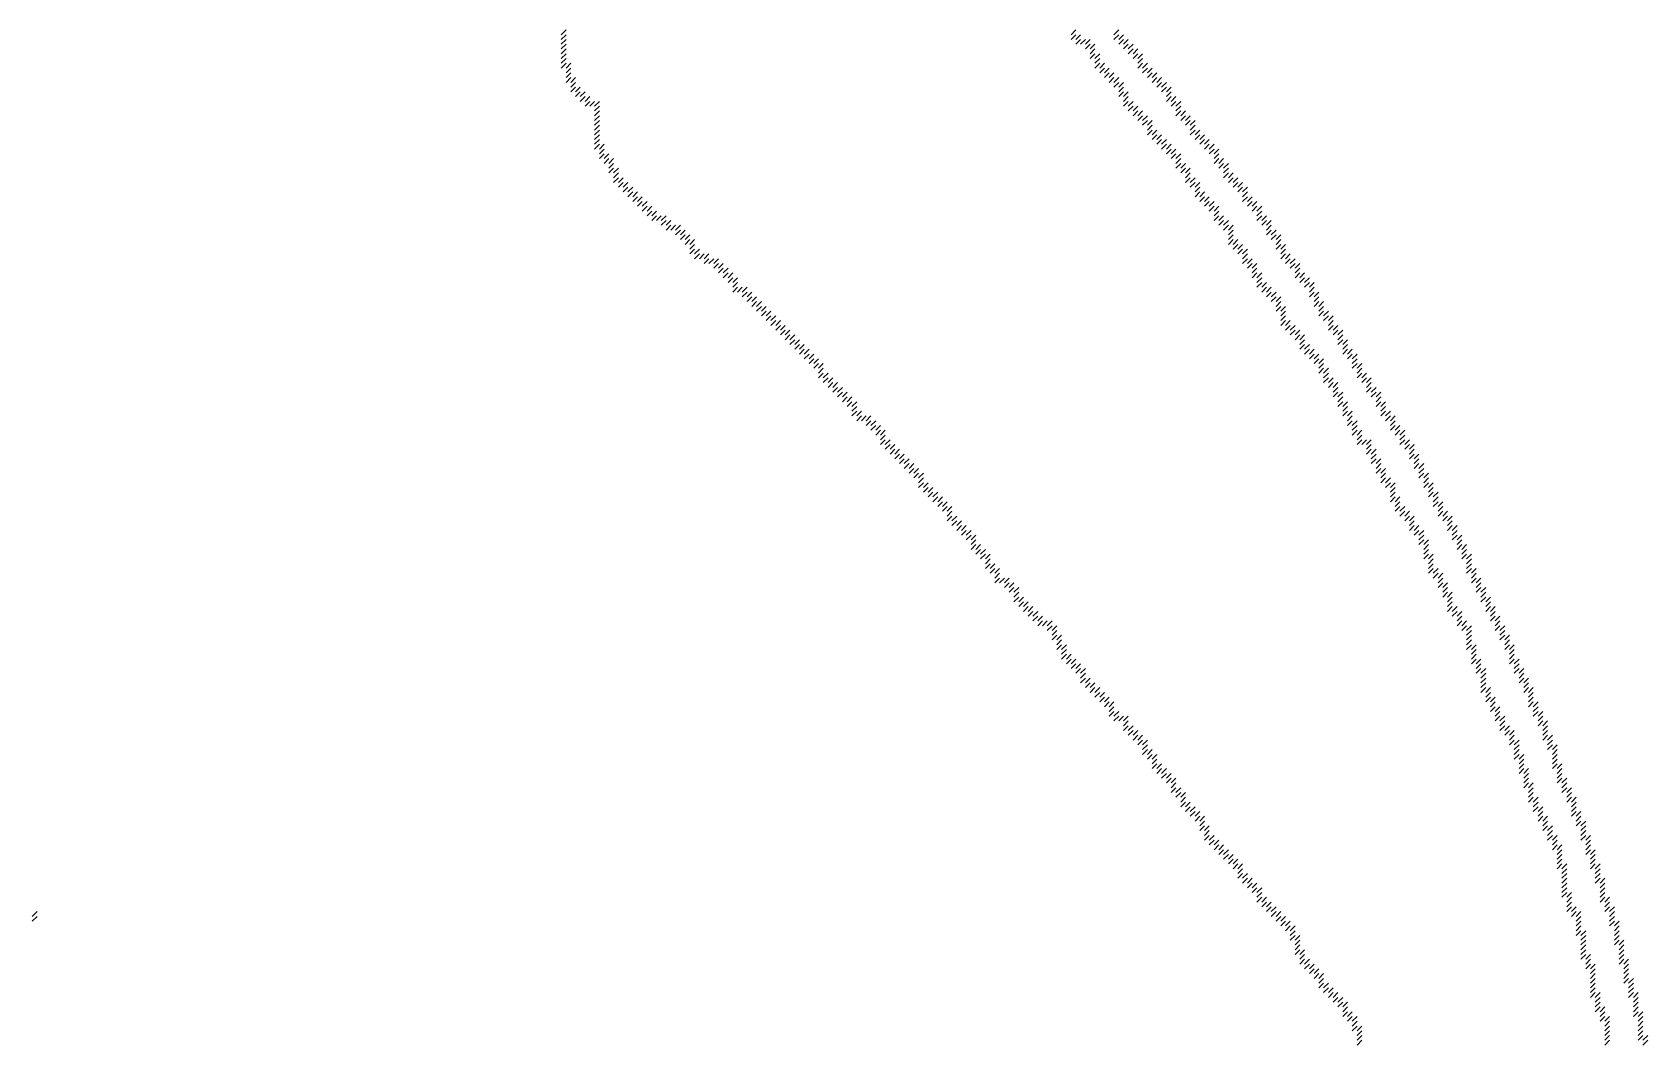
# Model space of a CAD drawing. Header units: metres. Extents: x 5 to 1923, y 5 to 1083.
# Drawn here: x 1118 to 1457, y 563.5 to 775.5 of the extents above; entities that cross this region are included whole.
import ezdxf

# ---------------------------------------------------------------- set-up
doc = ezdxf.new("R2010")
doc.units = ezdxf.units.M

msp = doc.modelspace()

# ---------------------------------------------------------------- linework, layer by layer
for p, q in [((1229, 775), (1230, 776)), ((1229, 774), (1230, 775)), ((1229, 773), (1230, 774)), ((1229, 772), (1230, 773)), ((1336, 775), (1337, 776)), ((1336, 774), (1337, 775)), ((1337, 774), (1338, 775)), ((1337, 773), (1338, 774)), ((1338, 773), (1339, 774)), ((1339, 773), (1340, 774)), ((1339, 772), (1340, 773)), ((1340, 772), (1341, 773)), ((1345, 775), (1346, 776)), ((1345, 774), (1346, 775)), ((1346, 774), (1347, 775)), ((1346, 773), (1347, 774)), ((1347, 773), (1348, 774)), ((1347, 772), (1348, 773)), ((1348, 772), (1349, 773)), ((1229, 771), (1230, 772)), ((1229, 770), (1230, 771)), ((1229, 769), (1230, 770)), ((1340, 771), (1341, 772)), ((1340, 770), (1341, 771)), ((1341, 770), (1342, 771)), ((1341, 769), (1342, 770)), ((1348, 771), (1349, 772)), ((1349, 771), (1350, 772)), ((1349, 770), (1350, 771)), ((1350, 770), (1351, 771)), ((1350, 769), (1351, 770)), ((1229, 768), (1230, 769)), ((1230, 768), (1231, 769)), ((1230, 767), (1231, 768)), ((1230, 766), (1231, 767)), ((1341, 768), (1342, 769)), ((1342, 768), (1343, 769)), ((1342, 767), (1343, 768)), ((1343, 767), (1344, 768)), ((1343, 766), (1344, 767)), ((1344, 766), (1345, 767)), ((1350, 768), (1351, 769)), ((1351, 768), (1352, 769)), ((1351, 767), (1352, 768)), ((1352, 767), (1353, 768)), ((1352, 766), (1353, 767)), ((1353, 766), (1354, 767)), ((1230, 765), (1231, 766)), ((1231, 765), (1232, 766)), ((1231, 764), (1232, 765)), ((1231, 763), (1232, 764)), ((1232, 763), (1233, 764)), ((1232, 762), (1233, 763)), ((1233, 762), (1234, 763)), ((1344, 765), (1345, 766)), ((1345, 765), (1346, 766)), ((1345, 764), (1346, 765)), ((1346, 764), (1347, 765)), ((1346, 763), (1347, 764)), ((1346, 762), (1347, 763)), ((1347, 762), (1348, 763)), ((1353, 765), (1354, 766)), ((1354, 765), (1355, 766)), ((1354, 764), (1355, 765)), ((1355, 764), (1356, 765)), ((1355, 763), (1356, 764)), ((1356, 763), (1357, 764)), ((1356, 762), (1357, 763)), ((1233, 761), (1234, 762)), ((1234, 761), (1235, 762)), ((1234, 760), (1235, 761)), ((1235, 760), (1236, 761)), ((1236, 760), (1237, 761)), ((1236, 759), (1237, 760)), ((1347, 761), (1348, 762)), ((1347, 760), (1348, 761)), ((1348, 760), (1349, 761)), ((1348, 759), (1349, 760)), ((1349, 759), (1350, 760)), ((1356, 761), (1357, 762)), ((1357, 761), (1358, 762)), ((1357, 760), (1358, 761)), ((1358, 760), (1359, 761)), ((1358, 759), (1359, 760)), ((1236, 758), (1237, 759)), ((1236, 757), (1237, 758)), ((1236, 756), (1237, 757)), ((1236, 755), (1237, 756)), ((1349, 758), (1350, 759)), ((1350, 758), (1351, 759)), ((1350, 757), (1351, 758)), ((1351, 757), (1352, 758)), ((1351, 756), (1352, 757)), ((1352, 756), (1353, 757)), ((1352, 755), (1353, 756)), ((1358, 758), (1359, 759)), ((1359, 758), (1360, 759)), ((1359, 757), (1360, 758)), ((1360, 757), (1361, 758)), ((1360, 756), (1361, 757)), ((1361, 756), (1362, 757)), ((1361, 755), (1362, 756)), ((1236, 754), (1237, 755)), ((1236, 753), (1237, 754)), ((1236, 752), (1237, 753)), ((1352, 754), (1353, 755)), ((1353, 754), (1354, 755)), ((1353, 753), (1354, 754)), ((1354, 753), (1355, 754)), ((1354, 752), (1355, 753)), ((1355, 752), (1356, 753)), ((1361, 754), (1362, 755)), ((1362, 754), (1363, 755)), ((1362, 753), (1363, 754)), ((1363, 753), (1364, 754)), ((1363, 752), (1364, 753)), ((1364, 752), (1365, 753)), ((1236, 751), (1237, 752)), ((1237, 751), (1238, 752)), ((1237, 750), (1238, 751)), ((1237, 749), (1238, 750)), ((1238, 749), (1239, 750)), ((1355, 751), (1356, 752)), ((1356, 751), (1357, 752)), ((1356, 750), (1357, 751)), ((1357, 750), (1358, 751)), ((1357, 749), (1358, 750)), ((1358, 749), (1359, 750)), ((1364, 751), (1365, 752)), ((1365, 751), (1366, 752)), ((1365, 750), (1366, 751)), ((1366, 750), (1367, 751)), ((1366, 749), (1367, 750)), ((1238, 748), (1239, 749)), ((1239, 748), (1240, 749)), ((1239, 747), (1240, 748)), ((1239, 746), (1240, 747)), ((1240, 746), (1241, 747)), ((1240, 745), (1241, 746)), ((1358, 748), (1359, 749)), ((1358, 747), (1359, 748)), ((1359, 747), (1360, 748)), ((1359, 746), (1360, 747)), ((1360, 746), (1361, 747)), ((1360, 745), (1361, 746)), ((1366, 748), (1367, 749)), ((1367, 748), (1368, 749)), ((1367, 747), (1368, 748)), ((1368, 747), (1369, 748)), ((1368, 746), (1369, 747)), ((1368, 745), (1369, 746)), ((1369, 745), (1370, 746)), ((1240, 744), (1241, 745)), ((1241, 744), (1242, 745)), ((1241, 743), (1242, 744)), ((1242, 743), (1243, 744)), ((1242, 742), (1243, 743)), ((1243, 742), (1244, 743)), ((1360, 744), (1361, 745)), ((1361, 744), (1362, 745)), ((1361, 743), (1362, 744)), ((1362, 743), (1363, 744)), ((1362, 742), (1363, 743)), ((1369, 744), (1370, 745)), ((1370, 744), (1371, 745)), ((1370, 743), (1371, 744)), ((1371, 743), (1372, 744)), ((1371, 742), (1372, 743)), ((1372, 742), (1373, 743)), ((1243, 741), (1244, 742)), ((1244, 741), (1245, 742)), ((1244, 740), (1245, 741)), ((1245, 740), (1246, 741)), ((1245, 739), (1246, 740)), ((1246, 739), (1247, 740)), ((1362, 741), (1363, 742)), ((1363, 741), (1364, 742)), ((1363, 740), (1364, 741)), ((1364, 740), (1365, 741)), ((1364, 739), (1365, 740)), ((1365, 739), (1366, 740)), ((1372, 741), (1373, 742)), ((1372, 740), (1373, 741)), ((1373, 740), (1374, 741)), ((1373, 739), (1374, 740)), ((1374, 739), (1375, 740)), ((1246, 738), (1247, 739)), ((1247, 738), (1248, 739)), ((1247, 737), (1248, 738)), ((1248, 737), (1249, 738)), ((1248, 736), (1249, 737)), ((1249, 736), (1250, 737)), ((1250, 736), (1251, 737)), ((1250, 735), (1251, 736)), ((1251, 735), (1252, 736)), ((1365, 738), (1366, 739)), ((1366, 738), (1367, 739)), ((1366, 737), (1367, 738)), ((1366, 736), (1367, 737)), ((1367, 736), (1368, 737)), ((1367, 735), (1368, 736)), ((1368, 735), (1369, 736)), ((1374, 738), (1375, 739)), ((1375, 738), (1376, 739)), ((1375, 737), (1376, 738)), ((1375, 736), (1376, 737)), ((1376, 736), (1377, 737)), ((1376, 735), (1377, 736)), ((1377, 735), (1378, 736)), ((1251, 734), (1252, 735)), ((1252, 734), (1253, 735)), ((1253, 734), (1254, 735)), ((1253, 733), (1254, 734)), ((1254, 733), (1255, 734)), ((1254, 732), (1255, 733)), ((1255, 732), (1256, 733)), ((1368, 734), (1369, 735)), ((1369, 734), (1370, 735)), ((1369, 733), (1370, 734)), ((1369, 732), (1370, 733)), ((1377, 734), (1378, 735)), ((1377, 733), (1378, 734)), ((1378, 733), (1379, 734)), ((1378, 732), (1379, 733)), ((1379, 732), (1380, 733)), ((1255, 731), (1256, 732)), ((1256, 731), (1257, 732)), ((1256, 730), (1257, 731)), ((1256, 729), (1257, 730)), ((1257, 729), (1258, 730)), ((1257, 728), (1258, 729)), ((1258, 728), (1259, 729)), ((1259, 728), (1260, 729)), ((1369, 731), (1370, 732)), ((1370, 731), (1371, 732)), ((1370, 730), (1371, 731)), ((1371, 730), (1372, 731)), ((1371, 729), (1372, 730)), ((1372, 729), (1373, 730)), ((1372, 728), (1373, 729)), ((1379, 731), (1380, 732)), ((1379, 730), (1380, 731)), ((1380, 730), (1381, 731)), ((1380, 729), (1381, 730)), ((1380, 728), (1381, 729)), ((1381, 728), (1382, 729)), ((1259, 727), (1260, 728)), ((1260, 727), (1261, 728)), ((1261, 727), (1262, 728)), ((1261, 726), (1262, 727)), ((1262, 726), (1263, 727)), ((1262, 725), (1263, 726)), ((1263, 725), (1264, 726)), ((1372, 727), (1373, 728)), ((1373, 727), (1374, 728)), ((1373, 726), (1374, 727)), ((1374, 726), (1375, 727)), ((1374, 725), (1375, 726)), ((1381, 727), (1382, 728)), ((1382, 727), (1383, 728)), ((1382, 726), (1383, 727)), ((1383, 726), (1384, 727)), ((1383, 725), (1384, 726)), ((1263, 724), (1264, 725)), ((1264, 724), (1265, 725)), ((1264, 723), (1265, 724)), ((1265, 723), (1266, 724)), ((1265, 722), (1266, 723)), ((1374, 724), (1375, 725)), ((1375, 724), (1376, 725)), ((1375, 723), (1376, 724)), ((1375, 722), (1376, 723)), ((1376, 722), (1377, 723)), ((1383, 724), (1384, 725)), ((1384, 724), (1385, 725)), ((1384, 723), (1385, 724)), ((1385, 723), (1386, 724)), ((1385, 722), (1386, 723)), ((1386, 722), (1387, 723)), ((1265, 721), (1266, 722)), ((1266, 721), (1267, 722)), ((1267, 721), (1268, 722)), ((1267, 720), (1268, 721)), ((1268, 720), (1269, 721)), ((1268, 719), (1269, 720)), ((1269, 719), (1270, 720)), ((1269, 718), (1270, 719)), ((1270, 718), (1271, 719)), ((1376, 721), (1377, 722)), ((1377, 721), (1378, 722)), ((1377, 720), (1378, 721)), ((1378, 720), (1379, 721)), ((1378, 719), (1379, 720)), ((1379, 719), (1380, 720)), ((1379, 718), (1380, 719)), ((1386, 721), (1387, 722)), ((1386, 720), (1387, 721)), ((1387, 720), (1388, 721)), ((1387, 719), (1388, 720)), ((1387, 718), (1388, 719)), ((1388, 718), (1389, 719)), ((1270, 717), (1271, 718)), ((1271, 717), (1272, 718)), ((1271, 716), (1272, 717)), ((1272, 716), (1273, 717)), ((1272, 715), (1273, 716)), ((1273, 715), (1274, 716)), ((1379, 717), (1380, 718)), ((1380, 717), (1381, 718)), ((1380, 716), (1381, 717)), ((1380, 715), (1381, 716)), ((1388, 717), (1389, 718)), ((1388, 716), (1389, 717)), ((1389, 716), (1390, 717)), ((1389, 715), (1390, 716)), ((1390, 715), (1391, 716)), ((1273, 714), (1274, 715)), ((1274, 714), (1275, 715)), ((1274, 713), (1275, 714)), ((1275, 713), (1276, 714)), ((1275, 712), (1276, 713)), ((1276, 712), (1277, 713)), ((1276, 711), (1277, 712)), ((1277, 711), (1278, 712)), ((1380, 714), (1381, 715)), ((1381, 714), (1382, 715)), ((1381, 713), (1382, 714)), ((1382, 713), (1383, 714)), ((1382, 712), (1383, 713)), ((1383, 712), (1384, 713)), ((1383, 711), (1384, 712)), ((1384, 711), (1385, 712)), ((1390, 714), (1391, 715)), ((1390, 713), (1391, 714)), ((1391, 713), (1392, 714)), ((1391, 712), (1392, 713)), ((1392, 712), (1393, 713)), ((1392, 711), (1393, 712)), ((1277, 710), (1278, 711)), ((1278, 710), (1279, 711)), ((1278, 709), (1279, 710)), ((1279, 709), (1280, 710)), ((1279, 708), (1280, 709)), ((1280, 708), (1281, 709)), ((1384, 710), (1385, 711)), ((1384, 709), (1385, 710)), ((1385, 709), (1386, 710)), ((1385, 708), (1386, 709)), ((1386, 708), (1387, 709)), ((1392, 710), (1393, 711)), ((1393, 710), (1394, 711)), ((1393, 709), (1394, 710)), ((1393, 708), (1394, 709)), ((1394, 708), (1395, 709)), ((1280, 707), (1281, 708)), ((1281, 707), (1282, 708)), ((1281, 706), (1282, 707)), ((1282, 706), (1283, 707)), ((1282, 705), (1283, 706)), ((1283, 705), (1284, 706)), ((1386, 707), (1387, 708)), ((1387, 707), (1388, 708)), ((1387, 706), (1388, 707)), ((1388, 706), (1389, 707)), ((1388, 705), (1389, 706)), ((1394, 707), (1395, 708)), ((1395, 707), (1396, 708)), ((1395, 706), (1396, 707)), ((1395, 705), (1396, 706)), ((1396, 705), (1397, 706)), ((1283, 704), (1284, 705)), ((1283, 703), (1284, 704)), ((1284, 703), (1285, 704)), ((1284, 702), (1285, 703)), ((1285, 702), (1286, 703)), ((1285, 701), (1286, 702)), ((1286, 701), (1287, 702)), ((1388, 704), (1389, 705)), ((1389, 704), (1390, 705)), ((1389, 703), (1390, 704)), ((1389, 702), (1390, 703)), ((1390, 702), (1391, 703)), ((1390, 701), (1391, 702)), ((1391, 701), (1392, 702)), ((1396, 704), (1397, 705)), ((1396, 703), (1397, 704)), ((1397, 703), (1398, 704)), ((1397, 702), (1398, 703)), ((1398, 702), (1399, 703)), ((1398, 701), (1399, 702)), ((1286, 700), (1287, 701)), ((1287, 700), (1288, 701)), ((1287, 699), (1288, 700)), ((1288, 699), (1289, 700)), ((1288, 698), (1289, 699)), ((1289, 698), (1290, 699)), ((1391, 700), (1392, 701)), ((1391, 699), (1392, 700)), ((1392, 699), (1393, 700)), ((1392, 698), (1393, 699)), ((1398, 700), (1399, 701)), ((1399, 700), (1400, 701)), ((1399, 699), (1400, 700)), ((1400, 699), (1401, 700)), ((1400, 698), (1401, 699)), ((1289, 697), (1290, 698)), ((1290, 697), (1291, 698)), ((1290, 696), (1291, 697)), ((1290, 695), (1291, 696)), ((1291, 695), (1292, 696)), ((1291, 694), (1292, 695)), ((1292, 694), (1293, 695)), ((1293, 694), (1294, 695)), ((1392, 697), (1393, 698)), ((1393, 697), (1394, 698)), ((1393, 696), (1394, 697)), ((1393, 695), (1394, 696)), ((1394, 695), (1395, 696)), ((1394, 694), (1395, 695)), ((1400, 697), (1401, 698)), ((1401, 697), (1402, 698)), ((1401, 696), (1402, 697)), ((1401, 695), (1402, 696)), ((1402, 695), (1403, 696)), ((1402, 694), (1403, 695)), ((1403, 694), (1404, 695)), ((1293, 693), (1294, 694)), ((1294, 693), (1295, 694)), ((1294, 692), (1295, 693)), ((1295, 692), (1296, 693)), ((1295, 691), (1296, 692)), ((1296, 691), (1297, 692)), ((1394, 693), (1395, 694)), ((1395, 693), (1396, 694)), ((1395, 692), (1396, 693)), ((1395, 691), (1396, 692)), ((1396, 691), (1397, 692)), ((1403, 693), (1404, 694)), ((1403, 692), (1404, 693)), ((1404, 692), (1405, 693)), ((1404, 691), (1405, 692)), ((1405, 691), (1406, 692)), ((1296, 690), (1297, 691)), ((1296, 689), (1297, 690)), ((1297, 689), (1298, 690)), ((1297, 688), (1298, 689)), ((1298, 688), (1299, 689)), ((1396, 690), (1397, 691)), ((1396, 689), (1397, 690)), ((1397, 689), (1398, 690)), ((1398, 689), (1399, 690)), ((1398, 688), (1399, 689)), ((1405, 690), (1406, 691)), ((1405, 689), (1406, 690)), ((1406, 689), (1407, 690)), ((1406, 688), (1407, 689)), ((1407, 688), (1408, 689)), ((1298, 687), (1299, 688)), ((1299, 687), (1300, 688)), ((1299, 686), (1300, 687)), ((1300, 686), (1301, 687)), ((1300, 685), (1301, 686)), ((1301, 685), (1302, 686)), ((1301, 684), (1302, 685)), ((1302, 684), (1303, 685)), ((1398, 687), (1399, 688)), ((1399, 687), (1400, 688)), ((1399, 686), (1400, 687)), ((1399, 685), (1400, 686)), ((1400, 685), (1401, 686)), ((1400, 684), (1401, 685)), ((1407, 687), (1408, 688)), ((1407, 686), (1408, 687)), ((1408, 686), (1409, 687)), ((1408, 685), (1409, 686)), ((1408, 684), (1409, 685)), ((1409, 684), (1410, 685)), ((1302, 683), (1303, 684)), ((1303, 683), (1304, 684)), ((1303, 682), (1304, 683)), ((1304, 682), (1305, 683)), ((1304, 681), (1305, 682)), ((1400, 683), (1401, 684)), ((1401, 683), (1402, 684)), ((1401, 682), (1402, 683)), ((1401, 681), (1402, 682)), ((1402, 681), (1403, 682)), ((1409, 683), (1410, 684)), ((1409, 682), (1410, 683)), ((1410, 682), (1411, 683)), ((1410, 681), (1411, 682)), ((1304, 680), (1305, 681)), ((1305, 680), (1306, 681)), ((1305, 679), (1306, 680)), ((1306, 679), (1307, 680)), ((1306, 678), (1307, 679)), ((1307, 678), (1308, 679)), ((1307, 677), (1308, 678)), ((1308, 677), (1309, 678)), ((1402, 680), (1403, 681)), ((1403, 680), (1404, 681)), ((1403, 679), (1404, 680)), ((1403, 678), (1404, 679)), ((1403, 677), (1404, 678)), ((1404, 677), (1405, 678)), ((1410, 680), (1411, 681)), ((1411, 680), (1412, 681)), ((1411, 679), (1412, 680)), ((1411, 678), (1412, 679)), ((1412, 678), (1413, 679)), ((1412, 677), (1413, 678)), ((1308, 676), (1309, 677)), ((1309, 676), (1310, 677)), ((1309, 675), (1310, 676)), ((1310, 675), (1311, 676)), ((1310, 674), (1311, 675)), ((1404, 676), (1405, 677)), ((1404, 675), (1405, 676)), ((1405, 675), (1406, 676)), ((1405, 674), (1406, 675)), ((1406, 674), (1407, 675)), ((1412, 676), (1413, 677)), ((1413, 676), (1414, 677)), ((1413, 675), (1414, 676)), ((1413, 674), (1414, 675)), ((1414, 674), (1415, 675)), ((1310, 673), (1311, 674)), ((1311, 673), (1312, 674)), ((1311, 672), (1312, 673)), ((1312, 672), (1313, 673)), ((1312, 671), (1313, 672)), ((1313, 671), (1314, 672)), ((1406, 673), (1407, 674)), ((1407, 673), (1408, 674)), ((1407, 672), (1408, 673)), ((1407, 671), (1408, 672)), ((1408, 671), (1409, 672)), ((1414, 673), (1415, 674)), ((1415, 673), (1416, 674)), ((1415, 672), (1416, 673)), ((1415, 671), (1416, 672)), ((1416, 671), (1417, 672)), ((1313, 670), (1314, 671)), ((1314, 670), (1315, 671)), ((1314, 669), (1315, 670)), ((1315, 669), (1316, 670)), ((1315, 668), (1316, 669)), ((1315, 667), (1316, 668)), ((1316, 667), (1317, 668)), ((1408, 670), (1409, 671)), ((1409, 670), (1410, 671)), ((1409, 669), (1410, 670)), ((1409, 668), (1410, 669)), ((1410, 668), (1411, 669)), ((1410, 667), (1411, 668)), ((1416, 670), (1417, 671)), ((1416, 669), (1417, 670)), ((1417, 669), (1418, 670)), ((1417, 668), (1418, 669)), ((1417, 667), (1418, 668)), ((1418, 667), (1419, 668)), ((1316, 666), (1317, 667)), ((1317, 666), (1318, 667)), ((1317, 665), (1318, 666)), ((1318, 665), (1319, 666)), ((1318, 664), (1319, 665)), ((1410, 666), (1411, 667)), ((1410, 665), (1411, 666)), ((1411, 665), (1412, 666)), ((1411, 664), (1412, 665)), ((1418, 666), (1419, 667)), ((1418, 665), (1419, 666)), ((1419, 665), (1420, 666)), ((1419, 664), (1420, 665)), ((1318, 663), (1319, 664)), ((1319, 663), (1320, 664)), ((1319, 662), (1320, 663)), ((1320, 662), (1321, 663)), ((1320, 661), (1321, 662)), ((1411, 663), (1412, 664)), ((1411, 662), (1412, 663)), ((1412, 662), (1413, 663)), ((1412, 661), (1413, 662)), ((1413, 661), (1414, 662)), ((1419, 663), (1420, 664)), ((1419, 662), (1420, 663)), ((1420, 662), (1421, 663)), ((1420, 661), (1421, 662)), ((1320, 660), (1321, 661)), ((1321, 660), (1322, 661)), ((1322, 660), (1323, 661)), ((1322, 659), (1323, 660)), ((1323, 659), (1324, 660)), ((1323, 658), (1324, 659)), ((1324, 658), (1325, 659)), ((1324, 657), (1325, 658)), ((1413, 660), (1414, 661)), ((1413, 659), (1414, 660)), ((1414, 659), (1415, 660)), ((1414, 658), (1415, 659)), ((1414, 657), (1415, 658)), ((1415, 657), (1416, 658)), ((1420, 660), (1421, 661)), ((1421, 660), (1422, 661)), ((1421, 659), (1422, 660)), ((1421, 658), (1422, 659)), ((1422, 658), (1423, 659)), ((1422, 657), (1423, 658)), ((1324, 656), (1325, 657)), ((1325, 656), (1326, 657)), ((1325, 655), (1326, 656)), ((1326, 655), (1327, 656)), ((1326, 654), (1327, 655)), ((1327, 654), (1328, 655)), ((1415, 656), (1416, 657)), ((1415, 655), (1416, 656)), ((1415, 654), (1416, 655)), ((1416, 654), (1417, 655)), ((1422, 656), (1423, 657)), ((1423, 656), (1424, 657)), ((1423, 655), (1424, 656)), ((1423, 654), (1424, 655)), ((1424, 654), (1425, 655)), ((1327, 653), (1328, 654)), ((1328, 653), (1329, 654)), ((1328, 652), (1329, 653)), ((1329, 652), (1330, 653)), ((1329, 651), (1330, 652)), ((1330, 651), (1331, 652)), ((1331, 651), (1332, 652)), ((1331, 650), (1332, 651)), ((1332, 650), (1333, 651)), ((1416, 653), (1417, 654)), ((1417, 653), (1418, 654)), ((1417, 652), (1418, 653)), ((1417, 651), (1418, 652)), ((1418, 651), (1419, 652)), ((1418, 650), (1419, 651)), ((1419, 650), (1420, 651)), ((1424, 653), (1425, 654)), ((1424, 652), (1425, 653)), ((1425, 652), (1426, 653)), ((1425, 651), (1426, 652)), ((1425, 650), (1426, 651)), ((1426, 650), (1427, 651)), ((1332, 649), (1333, 650)), ((1332, 648), (1333, 649)), ((1333, 648), (1334, 649)), ((1333, 647), (1334, 648)), ((1419, 649), (1420, 650)), ((1419, 648), (1420, 649)), ((1419, 647), (1420, 648)), ((1426, 649), (1427, 650)), ((1426, 648), (1427, 649)), ((1427, 648), (1428, 649)), ((1427, 647), (1428, 648)), ((1333, 646), (1334, 647)), ((1334, 646), (1335, 647)), ((1334, 645), (1335, 646)), ((1334, 644), (1335, 645)), ((1335, 644), (1336, 645)), ((1419, 646), (1420, 647)), ((1420, 646), (1421, 647)), ((1420, 645), (1421, 646)), ((1420, 644), (1421, 645)), ((1427, 646), (1428, 647)), ((1428, 646), (1429, 647)), ((1428, 645), (1429, 646)), ((1428, 644), (1429, 645)), ((1335, 643), (1336, 644)), ((1336, 643), (1337, 644)), ((1336, 642), (1337, 643)), ((1337, 642), (1338, 643)), ((1337, 641), (1338, 642)), ((1338, 641), (1339, 642)), ((1338, 640), (1339, 641)), ((1420, 643), (1421, 644)), ((1421, 643), (1422, 644)), ((1421, 642), (1422, 643)), ((1421, 641), (1422, 642)), ((1422, 641), (1423, 642)), ((1422, 640), (1423, 641)), ((1428, 643), (1429, 644)), ((1429, 643), (1430, 644)), ((1429, 642), (1430, 643)), ((1429, 641), (1430, 642)), ((1430, 641), (1431, 642)), ((1430, 640), (1431, 641)), ((1338, 639), (1339, 640)), ((1339, 639), (1340, 640)), ((1339, 638), (1340, 639)), ((1340, 638), (1341, 639)), ((1340, 637), (1341, 638)), ((1341, 637), (1342, 638)), ((1422, 639), (1423, 640)), ((1422, 638), (1423, 639)), ((1422, 637), (1423, 638)), ((1423, 637), (1424, 638)), ((1430, 639), (1431, 640)), ((1431, 639), (1432, 640)), ((1431, 638), (1432, 639)), ((1431, 637), (1432, 638)), ((1432, 637), (1433, 638)), ((1341, 636), (1342, 637)), ((1342, 636), (1343, 637)), ((1342, 635), (1343, 636)), ((1343, 635), (1344, 636)), ((1343, 634), (1344, 635)), ((1344, 634), (1345, 635)), ((1344, 633), (1345, 634)), ((1423, 636), (1424, 637)), ((1423, 635), (1424, 636)), ((1424, 635), (1425, 636)), ((1424, 634), (1425, 635)), ((1424, 633), (1425, 634)), ((1425, 633), (1426, 634)), ((1432, 636), (1433, 637)), ((1432, 635), (1433, 636)), ((1432, 634), (1433, 635)), ((1433, 634), (1434, 635)), ((1433, 633), (1434, 634)), ((1344, 632), (1345, 633)), ((1345, 632), (1346, 633)), ((1345, 631), (1346, 632)), ((1346, 631), (1347, 632)), ((1347, 631), (1348, 632)), ((1347, 630), (1348, 631)), ((1425, 632), (1426, 633)), ((1425, 631), (1426, 632)), ((1426, 631), (1427, 632)), ((1426, 630), (1427, 631)), ((1433, 632), (1434, 633)), ((1434, 632), (1435, 633)), ((1434, 631), (1435, 632)), ((1434, 630), (1435, 631)), ((1435, 630), (1436, 631)), ((1347, 629), (1348, 630)), ((1348, 629), (1349, 630)), ((1348, 628), (1349, 629)), ((1349, 628), (1350, 629)), ((1349, 627), (1350, 628)), ((1350, 627), (1351, 628)), ((1426, 629), (1427, 630)), ((1427, 629), (1428, 630)), ((1427, 628), (1428, 629)), ((1428, 628), (1429, 629)), ((1428, 627), (1429, 628)), ((1435, 629), (1436, 630)), ((1435, 628), (1436, 629)), ((1435, 627), (1436, 628)), ((1436, 627), (1437, 628)), ((1350, 626), (1351, 627)), ((1351, 626), (1352, 627)), ((1351, 625), (1352, 626)), ((1351, 624), (1352, 625)), ((1352, 624), (1353, 625)), ((1352, 623), (1353, 624)), ((1353, 623), (1354, 624)), ((1428, 626), (1429, 627)), ((1429, 626), (1430, 627)), ((1429, 625), (1430, 626)), ((1429, 624), (1430, 625)), ((1429, 623), (1430, 624)), ((1430, 623), (1431, 624)), ((1436, 626), (1437, 627)), ((1436, 625), (1437, 626)), ((1437, 625), (1438, 626)), ((1437, 624), (1438, 625)), ((1437, 623), (1438, 624)), ((1353, 622), (1354, 623)), ((1353, 621), (1354, 622)), ((1354, 621), (1355, 622)), ((1354, 620), (1355, 621)), ((1355, 620), (1356, 621)), ((1430, 622), (1431, 623)), ((1430, 621), (1431, 622)), ((1430, 620), (1431, 621)), ((1431, 620), (1432, 621)), ((1437, 622), (1438, 623)), ((1437, 621), (1438, 622)), ((1438, 621), (1439, 622)), ((1438, 620), (1439, 621)), ((1355, 619), (1356, 620)), ((1356, 619), (1357, 620)), ((1356, 618), (1357, 619)), ((1357, 618), (1358, 619)), ((1357, 617), (1358, 618)), ((1357, 616), (1358, 617)), ((1358, 616), (1359, 617)), ((1431, 619), (1432, 620)), ((1431, 618), (1432, 619)), ((1431, 617), (1432, 618)), ((1432, 617), (1433, 618)), ((1432, 616), (1433, 617)), ((1438, 619), (1439, 620)), ((1438, 618), (1439, 619)), ((1439, 618), (1440, 619)), ((1439, 617), (1440, 618)), ((1439, 616), (1440, 617)), ((1440, 616), (1441, 617)), ((1358, 615), (1359, 616)), ((1359, 615), (1360, 616)), ((1359, 614), (1360, 615)), ((1359, 613), (1360, 614)), ((1360, 613), (1361, 614)), ((1432, 615), (1433, 616)), ((1432, 614), (1433, 615)), ((1433, 614), (1434, 615)), ((1433, 613), (1434, 614)), ((1440, 615), (1441, 616)), ((1440, 614), (1441, 615)), ((1441, 614), (1442, 615)), ((1441, 613), (1442, 614)), ((1360, 612), (1361, 613)), ((1361, 612), (1362, 613)), ((1361, 611), (1362, 612)), ((1362, 611), (1363, 612)), ((1362, 610), (1363, 611)), ((1363, 610), (1364, 611)), ((1433, 612), (1434, 613)), ((1434, 612), (1435, 613)), ((1434, 611), (1435, 612)), ((1434, 610), (1435, 611)), ((1435, 610), (1436, 611)), ((1441, 612), (1442, 613)), ((1441, 611), (1442, 612)), ((1442, 611), (1443, 612)), ((1442, 610), (1443, 611)), ((1363, 609), (1364, 610)), ((1363, 608), (1364, 609)), ((1364, 608), (1365, 609)), ((1364, 607), (1365, 608)), ((1364, 606), (1365, 607)), ((1365, 606), (1366, 607)), ((1435, 609), (1436, 610)), ((1435, 608), (1436, 609)), ((1436, 608), (1437, 609)), ((1436, 607), (1437, 608)), ((1436, 606), (1437, 607)), ((1437, 606), (1438, 607)), ((1442, 609), (1443, 610)), ((1443, 609), (1444, 610)), ((1443, 608), (1444, 609)), ((1443, 607), (1444, 608)), ((1443, 606), (1444, 607)), ((1444, 606), (1445, 607)), ((1365, 605), (1366, 606)), ((1366, 605), (1367, 606)), ((1366, 604), (1367, 605)), ((1367, 604), (1368, 605)), ((1367, 603), (1368, 604)), ((1368, 603), (1369, 604)), ((1437, 605), (1438, 606)), ((1437, 604), (1438, 605)), ((1438, 604), (1439, 605)), ((1438, 603), (1439, 604)), ((1444, 605), (1445, 606)), ((1444, 604), (1445, 605)), ((1444, 603), (1445, 604)), ((1445, 603), (1446, 604)), ((1368, 602), (1369, 603)), ((1369, 602), (1370, 603)), ((1369, 601), (1370, 602)), ((1370, 601), (1371, 602)), ((1370, 600), (1371, 601)), ((1371, 600), (1372, 601)), ((1438, 602), (1439, 603)), ((1438, 601), (1439, 602)), ((1438, 600), (1439, 601)), ((1439, 600), (1440, 601)), ((1445, 602), (1446, 603)), ((1445, 601), (1446, 602)), ((1445, 600), (1446, 601)), ((1446, 600), (1447, 601)), ((1371, 599), (1372, 600)), ((1371, 598), (1372, 599)), ((1372, 598), (1373, 599)), ((1372, 597), (1373, 598)), ((1373, 597), (1374, 598)), ((1373, 596), (1374, 597)), ((1374, 596), (1375, 597)), ((1439, 599), (1440, 600)), ((1439, 598), (1440, 599)), ((1439, 597), (1440, 598)), ((1439, 596), (1440, 597)), ((1446, 599), (1447, 600)), ((1446, 598), (1447, 599)), ((1446, 597), (1447, 598)), ((1447, 597), (1448, 598)), ((1447, 596), (1448, 597)), ((1374, 595), (1375, 596)), ((1375, 595), (1376, 596)), ((1375, 594), (1376, 595)), ((1375, 593), (1376, 594)), ((1376, 593), (1377, 594)), ((1439, 595), (1440, 596)), ((1439, 594), (1440, 595)), ((1440, 594), (1441, 595)), ((1440, 593), (1441, 594)), ((1447, 595), (1448, 596)), ((1447, 594), (1448, 595)), ((1447, 593), (1448, 594)), ((1448, 593), (1449, 594)), ((1118, 590), (1119, 591)), ((1118, 589), (1119, 590)), ((1376, 592), (1377, 593)), ((1377, 592), (1378, 593)), ((1377, 591), (1378, 592)), ((1378, 591), (1379, 592)), ((1378, 590), (1379, 591)), ((1379, 590), (1380, 591)), ((1379, 589), (1380, 590)), ((1380, 589), (1381, 590)), ((1440, 592), (1441, 593)), ((1440, 591), (1441, 592)), ((1441, 591), (1442, 592)), ((1441, 590), (1442, 591)), ((1442, 590), (1443, 591)), ((1442, 589), (1443, 590)), ((1448, 592), (1449, 593)), ((1448, 591), (1449, 592)), ((1449, 591), (1450, 592)), ((1449, 590), (1450, 591)), ((1449, 589), (1450, 590)), ((1380, 588), (1381, 589)), ((1381, 588), (1382, 589)), ((1381, 587), (1382, 588)), ((1382, 587), (1383, 588)), ((1382, 586), (1383, 587)), ((1442, 588), (1443, 589)), ((1442, 587), (1443, 588)), ((1442, 586), (1443, 587)), ((1443, 586), (1444, 587)), ((1449, 588), (1450, 589)), ((1450, 588), (1451, 589)), ((1450, 587), (1451, 588)), ((1450, 586), (1451, 587)), ((1382, 585), (1383, 586)), ((1383, 585), (1384, 586)), ((1383, 584), (1384, 585)), ((1383, 583), (1384, 584)), ((1443, 585), (1444, 586)), ((1443, 584), (1444, 585)), ((1443, 583), (1444, 584)), ((1450, 585), (1451, 586)), ((1450, 584), (1451, 585)), ((1451, 584), (1452, 585)), ((1451, 583), (1452, 584)), ((1383, 582), (1384, 583)), ((1384, 582), (1385, 583)), ((1384, 581), (1385, 582)), ((1384, 580), (1385, 581)), ((1385, 580), (1386, 581)), ((1385, 579), (1386, 580)), ((1386, 579), (1387, 580)), ((1443, 582), (1444, 583)), ((1443, 581), (1444, 582)), ((1444, 581), (1445, 582)), ((1444, 580), (1445, 581)), ((1444, 579), (1445, 580)), ((1445, 579), (1446, 580)), ((1451, 582), (1452, 583)), ((1451, 581), (1452, 582)), ((1451, 580), (1452, 581)), ((1452, 580), (1453, 581)), ((1452, 579), (1453, 580)), ((1386, 578), (1387, 579)), ((1387, 578), (1388, 579)), ((1387, 577), (1388, 578)), ((1388, 577), (1389, 578)), ((1388, 576), (1389, 577)), ((1445, 578), (1446, 579)), ((1445, 577), (1446, 578)), ((1445, 576), (1446, 577)), ((1452, 578), (1453, 579)), ((1452, 577), (1453, 578)), ((1452, 576), (1453, 577)), ((1453, 576), (1454, 577)), ((1388, 575), (1389, 576)), ((1389, 575), (1390, 576)), ((1389, 574), (1390, 575)), ((1390, 574), (1391, 575)), ((1390, 573), (1391, 574)), ((1391, 573), (1392, 574)), ((1391, 572), (1392, 573)), ((1392, 572), (1393, 573)), ((1445, 575), (1446, 576)), ((1445, 574), (1446, 575)), ((1445, 573), (1446, 574)), ((1446, 573), (1447, 574)), ((1446, 572), (1447, 573)), ((1453, 575), (1454, 576)), ((1453, 574), (1454, 575)), ((1453, 573), (1454, 574)), ((1454, 573), (1455, 574)), ((1454, 572), (1455, 573)), ((1392, 571), (1393, 572)), ((1393, 571), (1394, 572)), ((1393, 570), (1394, 571)), ((1393, 569), (1394, 570)), ((1394, 569), (1395, 570)), ((1446, 571), (1447, 572)), ((1446, 570), (1447, 571)), ((1447, 570), (1448, 571)), ((1447, 569), (1448, 570)), ((1454, 571), (1455, 572)), ((1454, 570), (1455, 571)), ((1454, 569), (1455, 570)), ((1455, 569), (1456, 570)), ((1394, 568), (1395, 569)), ((1395, 568), (1396, 569)), ((1395, 567), (1396, 568)), ((1395, 566), (1396, 567)), ((1396, 566), (1397, 567)), ((1447, 568), (1448, 569)), ((1448, 568), (1449, 569)), ((1448, 567), (1449, 568)), ((1448, 566), (1449, 567)), ((1455, 568), (1456, 569)), ((1455, 567), (1456, 568)), ((1455, 566), (1456, 567)), ((1396, 565), (1397, 566)), ((1396, 564), (1397, 565)), ((1396, 563), (1397, 564)), ((1448, 565), (1449, 566)), ((1448, 564), (1449, 565)), ((1448, 563), (1449, 564)), ((1455, 565), (1456, 566)), ((1455, 564), (1456, 565)), ((1456, 564), (1457, 565)), ((1456, 563), (1457, 564))]:
    msp.add_line(p, q)

doc.saveas('drawing.dxf')
